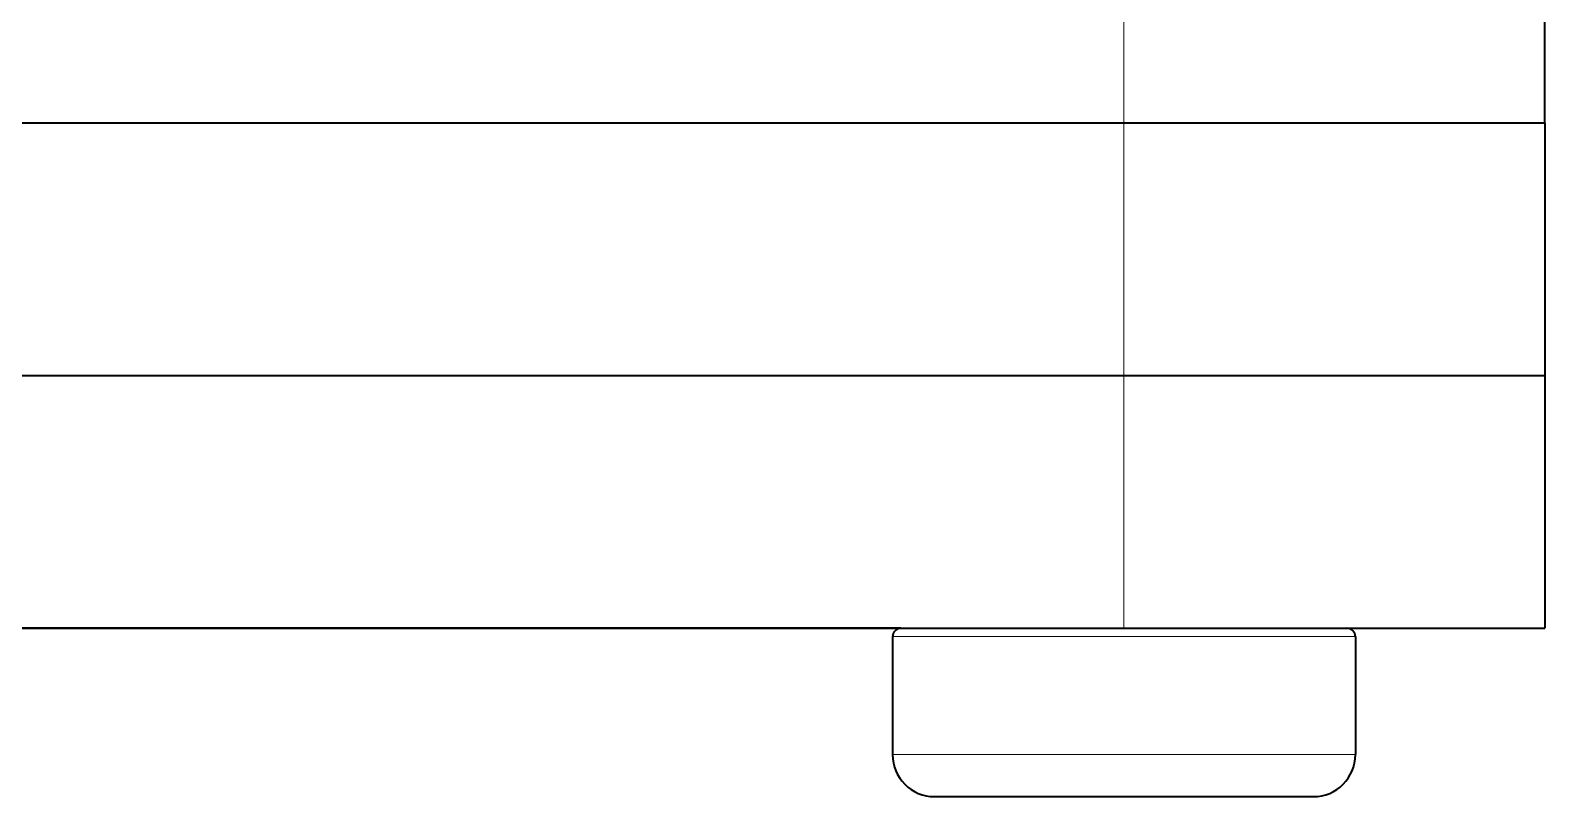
# Model space of a CAD drawing. Extents: x 218 to 1434, y 54 to 743.
# Drawn here: x 723.69 to 741.68, y 207.76 to 216.86 of the extents above; entities that cross this region are included whole.
import ezdxf

# ---------------------------------------------------------------- set-up
doc = ezdxf.new("R2010")
doc.units = 0

msp = doc.modelspace()

# ---------------------------------------------------------------- linework, layer by layer
at = {"color": 7, "lineweight": 13, "ltscale": 0.075}
for p, q in [((736.685, 215.76), (736.685, 218.76)), ((736.685, 215.76), (736.685, 212.76)), ((736.685, 212.76), (736.685, 209.76))]:
    msp.add_line(p, q, dxfattribs=at)
at = {"color": 7, "lineweight": 35, "ltscale": 0.075}
for p, q in [((741.685, 215.76), (741.685, 218.76)), ((741.685, 215.76), (741.685, 212.76)), ((741.685, 212.76), (741.685, 209.76))]:
    msp.add_line(p, q, dxfattribs=at)
at = {"color": 7, "lineweight": 35}
for p, q in [((452.315, 215.76), (736.685, 215.76)), ((452.315, 215.76), (736.685, 215.76)), ((452.315, 212.76), (736.685, 212.76)), ((452.315, 212.76), (736.685, 212.76)), ((452.315, 209.76), (736.685, 209.76)), ((734.033, 209.76), (597.152, 209.76))]:
    msp.add_line(p, q, dxfattribs=at)
at = {"color": 7, "lineweight": 35, "ltscale": 0.125}
for p, q in [((736.685, 215.76), (741.685, 215.76)), ((736.685, 215.76), (741.685, 215.76)), ((736.685, 212.76), (741.685, 212.76)), ((736.685, 212.76), (741.685, 212.76)), ((736.685, 209.76), (741.685, 209.76))]:
    msp.add_line(p, q, dxfattribs=at)
at = {"color": 7, "lineweight": 13, "ltscale": 0.035789}
for p, q in [((733.935, 209.66), (735.366, 209.66)), ((733.935, 208.26), (735.366, 208.26))]:
    msp.add_line(p, q, dxfattribs=at)
at = {"color": 7, "lineweight": 35, "ltscale": 0.035}
for p, q in [((733.935, 209.66), (733.935, 208.26)), ((739.435, 209.66), (739.435, 208.26))]:
    msp.add_line(p, q, dxfattribs=at)
at = {"color": 7, "lineweight": 35, "ltscale": 0.034488}
msp.add_line((734.035, 209.76), (735.414, 209.76), dxfattribs=at)
at = {"color": 7, "lineweight": 35, "ltscale": 0.0825}
msp.add_line((735.035, 209.76), (738.335, 209.76), dxfattribs=at)
at = {"color": 7, "lineweight": 13, "ltscale": 0.101711}
for p, q in [((735.366, 209.66), (739.435, 209.66)), ((735.366, 208.26), (739.435, 208.26))]:
    msp.add_line(p, q, dxfattribs=at)
at = {"color": 7, "lineweight": 35, "ltscale": 0.098012}
msp.add_line((735.414, 209.76), (739.335, 209.76), dxfattribs=at)
at = {"color": 7, "lineweight": 35, "ltscale": 0.058751}
msp.add_line((739.335, 209.76), (741.685, 209.76), dxfattribs=at)
at = {"color": 7, "lineweight": 35, "ltscale": 0.029282}
msp.add_line((734.435, 207.76), (735.606, 207.76), dxfattribs=at)
at = {"color": 7, "lineweight": 35, "ltscale": 0.083218}
msp.add_line((735.606, 207.76), (738.935, 207.76), dxfattribs=at)
at = {"color": 7, "lineweight": 35}
for centre, radius, start, end in [((734.035, 209.659), 0.1, 90.0336, 179.9664), ((739.335, 209.659), 0.1, 0.0336, 89.9664), ((734.435, 208.26), 0.5, 180, 270), ((738.935, 208.26), 0.5, 270, 360)]:
    msp.add_arc(centre, radius, start, end, dxfattribs=at)

doc.saveas('drawing.dxf')
